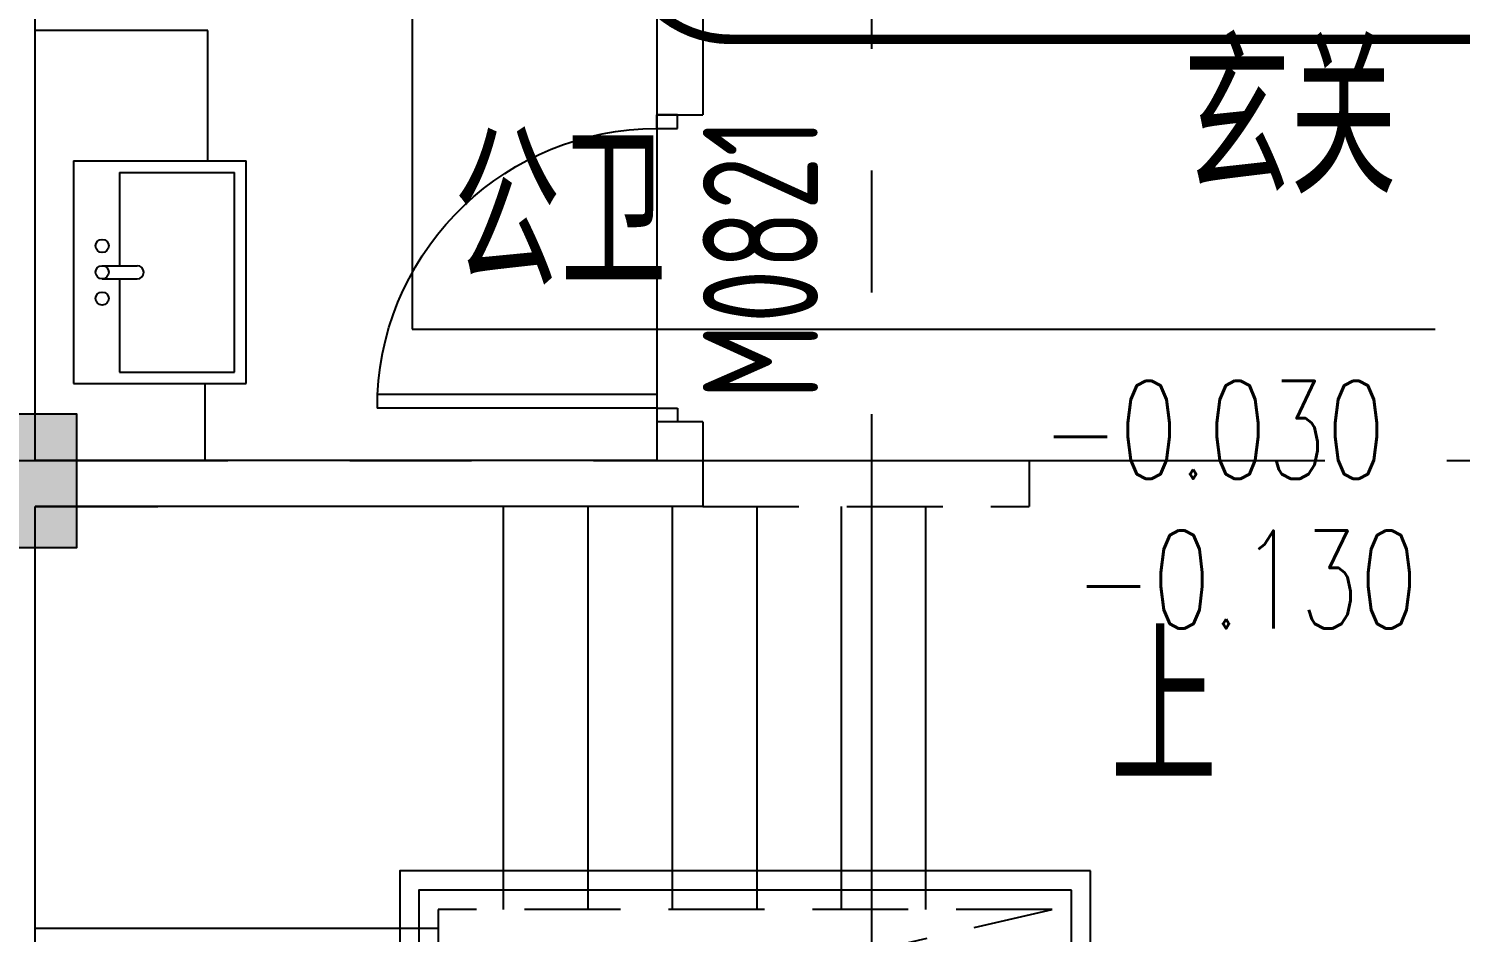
# Model space of a CAD drawing. Extents: x 296441 to 853063, y 459050 to 1117990.
# Drawn here: x 649002 to 652732, y 736783 to 739137 of the extents above; entities that cross this region are included whole.
import ezdxf

# ---------------------------------------------------------------- set-up
doc = ezdxf.new("R2010")
doc.units = 0
doc.header["$LTSCALE"] = 1000
for name, pattern in [('14-GRID$0$CENTER2', [28.575, 19.05, -3.175, 3.175, -3.175]), ('DASH', [0.35, 0.25, -0.1]), ('DZ-3-PLAN-FL01$0$DASHED2', [0.375, 0.25, -0.125]), ('E1-FL01$0$HIDDEN', [0.375, 0.25, -0.125])]:
    doc.linetypes.add(name, pattern=pattern)
for name, color, linetype in [('0-COL', 50, 'Continuous'), ('0-COL-H1', 170, 'Continuous'), ('14-GRID$0$G-GRID', 9, '14-GRID$0$CENTER2'), ('DIM_ELEV', 3, 'Continuous'), ('DIM_SYMB', 3, 'Continuous'), ('DZ-3-PLAN-FL01$0$A-WALL', 1, 'Continuous'), ('DZ-3-TEXT-FL01$0$A-ROOM-IDEN', 4, 'Continuous'), ('DZ-PLAN-MAIN-FL01$0$A-WIND-IDEN', 33, 'Continuous'), ('E1-FL01$0$A-FIXT', 162, 'Continuous'), ('E1-FL01$0$A-HOLE', 211, 'Continuous'), ('E1-FL01$0$A-HRAL', 5, 'Continuous'), ('E1-FL01$0$A-STRS', 4, 'Continuous'), ('E1-FL03$0$A-STRS', 4, 'Continuous'), ('E2-E3-FL01$0$A-WALL', 1, 'Continuous'), ('E2-E3-FL01$0$E1-FL01$0$A-DOOR', 4, 'Continuous'), ('E2-E3-FL01$0$E1-FL01$0$A-FLOR', 23, 'Continuous'), ('E2-E3-FL01$0$E1-FL01$0$A-WALL', 1, 'Continuous'), ('PUB_TEXT', 7, 'Continuous'), ('WALL', 242, 'Continuous'), ('ZT0_默认图层-----PM、LM、DY、JD', 7, 'Continuous'), ('ZT1_Dim---索引---PM、LM、DY、JD', 2, 'Continuous')]:
    doc.layers.add(name, color=color, linetype=linetype)
doc.styles.add('_TCH_DIM', font='SIMPLEX', dxfattribs={"bigfont": 'GBCBIG'})
doc.styles.get("Standard").update_dxf_attribs({"font": 'gbenor.shx', "bigfont": 'gbcbig.shx'})

# ---------------------------------------------------------------- blocks, each defined once
blk = doc.blocks.new('tt13')
at = {"layer": 'DIM_ELEV'}
for p, q in [((860385.3, 255715.7), (860385.3, 254630.2)), ((860385.3, 254630.2), (863050.6, 254630.2))]:
    blk.add_line(p, q, dxfattribs=at)
at = {"layer": 'DZ-3-TEXT-FL01$0$A-ROOM-IDEN'}
for s, height, p in [('玄关', 385.82, (862394.8, 254982.7)), ('公卫', 385.82, (860493.4, 254742.6)), ('上', 385.8, (862204.4, 253444.4))]:
    blk.add_text(s, height=height, dxfattribs=at).set_placement(p)
at = {"layer": 'DZ-PLAN-MAIN-FL01$0$A-WIND-IDEN', "width": 0.8}
blk.add_text('M0821', height=300, rotation=90, dxfattribs=at).set_placement((861442.5, 254446.1))
at = {"layer": 'PUB_TEXT', "style": '_TCH_DIM', "width": 0.705882}
for s, p in [('-0.030', (862026.3, 254240.2)), ('-0.130', (862112, 253850.2))]:
    blk.add_text(s, height=255, dxfattribs=at).set_placement(p)
blk = doc.blocks.new('E2-E3-FL01$0$E1-FL01$0$M1')
for p, q in [((-153.2, 60), (-153.2, 880)), ((-153.2, 880), (-113.2, 880)), ((-113.2, 60), (-113.2, 880)), ((-933.2, 60), (-973.2, 60)), ((-973.2, 0), (-973.2, 60)), ((-933.2, 60), (-933.2, 0)), ((-153.2, 60), (-113.2, 60)), ((-113.2, 60), (-73.2, 60)), ((-113.2, 60), (-113.2, 0)), ((-73.2, 0), (-73.2, 60)), ((-933.2, 0), (-973.2, 0)), ((-113.2, 0), (-73.2, 0))]:
    blk.add_line(p, q)
blk.add_arc((-113.2, 60), 820, 92.796, 180)
blk = doc.blocks.new('E1-FL01$0$B1 PLAN 1$0$SDFGSDFGSD')
for p, q in [((63782.4, 91478.7), (63782.4, 91028.7)), ((64362.4, 91478.7), (63782.4, 91478.7)), ((64362.4, 91478.7), (64362.4, 91028.7)), ((64055.2, 91403.7), (64055.2, 91312.3)), ((64089.5, 91403.7), (64089.5, 91312.3)), ((63812.4, 91358.7), (63812.4, 91058.7)), ((64055.2, 91358.7), (63812.4, 91358.7)), ((64332.4, 91358.7), (64089.5, 91358.7)), ((64332.4, 91358.7), (64332.4, 91058.7)), ((63812.4, 91058.7), (64332.4, 91058.7)), ((63782.4, 91028.7), (64362.4, 91028.7))]:
    blk.add_line(p, q)
for centre in [(64003.8, 91403.7), (64072.4, 91403.7), (64141, 91403.7)]:
    blk.add_circle(centre, 17.1)
blk.add_arc((64072.4, 91312.3), 17.1, 180, 0)
blk = doc.blocks.new('9.6N一层')
at = {"layer": 'DIM_SYMB'}
blk.add_lwpolyline([(702311.5, 216078.4, 0, 0, 0), (704336.5, 216078.4, 0, 0, 0), (704336.5, 215298.4, 80, 0, 0), (704336.5, 214998.4, 0, 0, 0)], format="xyseb", dxfattribs=at)
at = {"layer": 'DZ-3-PLAN-FL01$0$A-WALL', "color": 33, "linetype": 'DZ-3-PLAN-FL01$0$DASHED2'}
for p, q in [((703121.5, 216723.4), (702271.5, 216723.4)), ((702271.5, 216723.4), (702271.5, 216603.4)), ((703121.5, 216603.4), (702271.5, 216603.4))]:
    blk.add_line(p, q, dxfattribs=at)
at = {"layer": 'E1-FL01$0$A-FIXT'}
for p, q in [((704411.5, 217503.4), (704411.5, 217843.4)), ((704411.5, 217843.4), (704861.5, 217843.4)), ((704418.1, 216723.4), (704418.1, 216923.4))]:
    blk.add_line(p, q, dxfattribs=at)
at = {"layer": 'E1-FL01$0$A-HOLE', "linetype": 'E1-FL01$0$HIDDEN'}
blk.add_lwpolyline([(702211.5, 215553.4), (703811.5, 215553.4), (703811.5, 213693.4), (702211.5, 213693.4)], close=True, dxfattribs=at)
blk.add_lwpolyline([(703811.5, 213693.4), (703511.5, 215253.4), (702211.5, 215553.4)], dxfattribs=at)
at = {"layer": 'E1-FL01$0$A-HRAL'}
for points in [[(702111.5, 215653.4), (703911.5, 215653.4), (703911.5, 213593.4), (702111.5, 213593.4)], [(702161.5, 215603.4), (703861.5, 215603.4), (703861.5, 213643.4), (702161.5, 213643.4)]]:
    blk.add_lwpolyline(points, close=True, dxfattribs=at)
at = {"layer": 'E1-FL01$0$A-STRS', "ltscale": 0.1}
blk.add_line((702541.5, 216603.4), (702541.5, 215553.4), dxfattribs=at)
at = {"layer": 'E1-FL03$0$A-STRS', "ltscale": 0.1}
for p, q in [((702761.5, 216603.4), (702761.5, 215553.4)), ((702981.5, 216603.4), (702981.5, 215553.4)), ((703201.5, 216603.4), (703201.5, 215553.4)), ((703421.5, 216603.4), (703421.5, 215553.4)), ((703641.5, 216603.4), (703641.5, 215553.4)), ((703811.5, 215503.4), (704861.5, 215503.4))]:
    blk.add_line(p, q, dxfattribs=at)
at = {"layer": 'E2-E3-FL01$0$A-WALL'}
for p, q in [((704861.5, 216723.4), (704541.5, 216723.4)), ((704861.5, 216603.4), (704541.5, 216603.4))]:
    blk.add_line(p, q, dxfattribs=at)
for points in [[(704861.5, 216723.4), (704861.5, 218703.4)], [(704531.5, 212643.4), (704861.5, 212643.4), (704861.5, 216603.4)]]:
    blk.add_lwpolyline(points, dxfattribs=at)
at = {"layer": 'E2-E3-FL01$0$E1-FL01$0$A-FLOR'}
blk.add_line((703241.5, 217623.4), (703241.5, 216823.4), dxfattribs=at)
at = {"layer": 'E2-E3-FL01$0$E1-FL01$0$A-WALL'}
for p, q in [((703241.5, 218703.4), (703241.5, 217623.4)), ((704861.5, 216723.4), (704861.5, 218703.4)), ((703121.5, 216823.4), (703121.5, 216603.4)), ((703121.5, 216823.4), (703241.5, 216823.4)), ((703241.5, 216823.4), (703241.5, 216723.4)), ((703241.5, 216723.4), (704861.5, 216723.4)), ((703121.5, 216603.4), (704861.5, 216603.4)), ((704861.5, 212643.4), (704861.5, 216603.4))]:
    blk.add_line(p, q, dxfattribs=at)
at = {"layer": 'WALL'}
for p in [(703121.5, 218703.4), (703241.5, 217623.4)]:
    blk.add_line(p, (703121.5, 217623.4), dxfattribs=at)
at = {"layer": 'E1-FL01$0$A-FIXT', "extrusion": (0, 0, -1), "zscale": -1, "rotation": 90}
blk.add_blockref('E1-FL01$0$B1 PLAN 1$0$SDFGSDFGSD', (-613282.8, 153141), dxfattribs=at)
at = {"layer": 'E2-E3-FL01$0$E1-FL01$0$A-DOOR', "xscale": 0.8888888889923692, "yscale": 0.8888888889923692, "zscale": 0.8888888889923692, "rotation": 270}
blk.add_blockref('E2-E3-FL01$0$E1-FL01$0$M1', (703188.2, 216758.4), dxfattribs=at)
blk = doc.blocks.new('20200306164642')
at = {"layer": 'ZT1_Dim---索引---PM、LM、DY、JD', "linetype": 'DASH', "const_width": 25}
blk.add_lwpolyline([(-188.3, 1328.2), (2142.8, 1328.2, -0.414214), (2428.5, 1042.5), (2428.5, -922.3, -0.414214), (2142.8, -1208), (-188.3, -1208, -0.414214), (-474, -922.3), (-474, 1042.5, -0.414214)], format="xyb", close=True, dxfattribs=at)
blk = doc.blocks.new('A$C38AD7E8D')
at = {"layer": '0-COL', "color": 6}
blk.add_lwpolyline([(40080, -1979.9), (40430, -1979.9), (40430, -2329.9), (40080, -2329.9)], close=True, dxfattribs=at)
blk.add_lwpolyline([(40080, -1979.9), (40430, -1979.9), (40430, -2329.9), (40080, -2329.9)], close=True, dxfattribs=at)
at = {"layer": '0-COL-H1', "color": 254}
blk.add_solid([(40430, -2329.9), (40430, -1979.9), (40080, -2329.9), (40080, -1979.9)], dxfattribs=at)
blk.add_solid([(40430, -2329.9), (40430, -1979.9), (40080, -2329.9), (40080, -1979.9)], dxfattribs=at)

msp = doc.modelspace()

# ---------------------------------------------------------------- linework, layer by layer
at = {"layer": '14-GRID$0$G-GRID', "color": 8, "ltscale": 0.1}
for p, q in [((651198.5, 730512.6), (651198.5, 748996.4)), ((621898.5, 738012.6), (674432.5, 738012.6))]:
    msp.add_line(p, q, dxfattribs=at)

# ---------------------------------------------------------------- block references
for name, p in [('tt13', (-210384.3, 483724.4)), ('A$C38AD7E8D', (608697, 740114.1, -13.6))]:
    msp.add_blockref(name, p)
at = {"layer": 'DIM_ELEV', "xscale": -1}
msp.add_blockref('9.6N一层', (1353880, 521289.2), dxfattribs=at)

# ---------------------------------------------------------------- next in the draw order: block references
at = {"layer": 'ZT0_默认图层-----PM、LM、DY、JD', "ltscale": 1000}
msp.add_blockref('20200306164642', (651018.5, 740317.6), dxfattribs=at)

doc.saveas('drawing.dxf')
